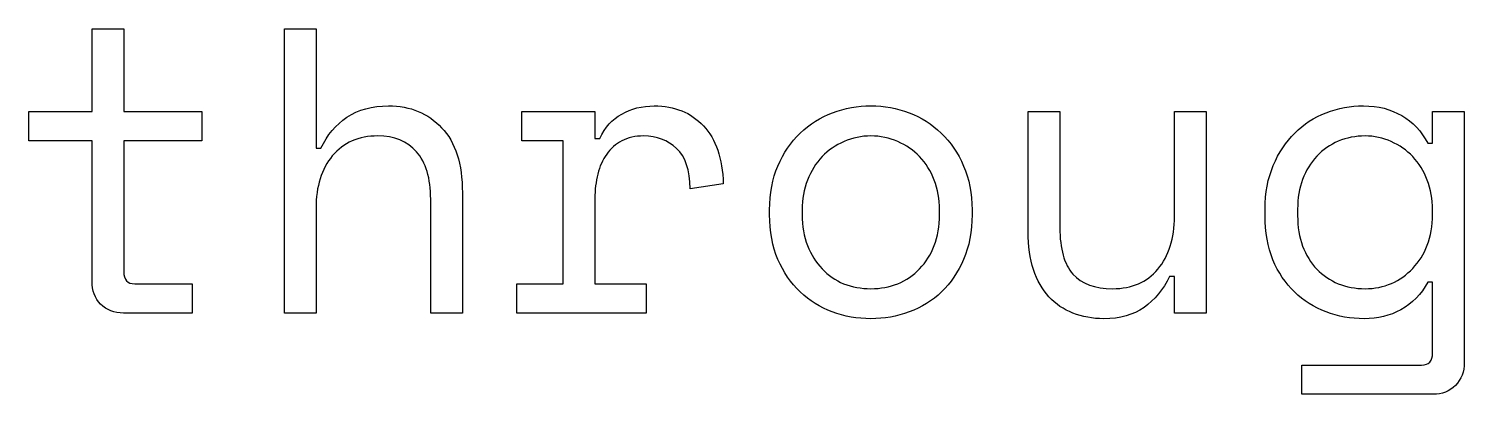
# Model space of a CAD drawing. Extents: x 0 to 841, y 0 to 662.
# Drawn here: x 284.79 to 299.74, y 626.25 to 630.06 of the extents above; entities that cross this region are included whole.
import ezdxf

# ---------------------------------------------------------------- set-up
doc = ezdxf.new("R2010")
doc.units = 0
doc.layers.get('0').update_dxf_attribs({"linetype": 'CONTINUOUS'})

msp = doc.modelspace()

# ---------------------------------------------------------------- linework, layer by layer
at = {"color": 4}
for points in [[(284.790068, 629.197337), (285.450442, 629.197337), (285.450442, 630.060937), (285.780642, 630.060937), (285.780642, 629.197337), (286.593468, 629.197337), (286.593468, 628.892537), (285.780642, 628.892537), (285.780642, 627.529404)], [(287.783034, 627.097604), (287.452834, 627.097604), (287.452834, 630.060937), (287.783034, 630.060937), (287.783034, 628.816337), (287.833834, 628.816337)], [(285.450442, 627.427804), (285.450442, 628.892537), (284.790068, 628.892537), (284.790068, 629.197337)], [(290.687074, 628.291404), (290.687074, 627.402404), (291.220474, 627.402404), (291.220474, 627.097604), (289.874274, 627.097604), (289.874274, 627.402404), (290.356874, 627.402404), (290.356874, 628.892537), (289.925074, 628.892537), (289.925074, 629.197337)], [(289.925074, 629.197337), (290.687074, 629.197337), (290.687074, 628.917937), (290.737874, 628.917937)], [(295.199806, 627.94427), (295.199806, 629.197337), (295.530006, 629.197337), (295.530006, 627.986604)], [(296.723805, 629.197337), (297.054005, 629.197337), (297.054005, 627.097604), (296.723805, 627.097604), (296.723805, 627.478604), (296.673006, 627.478604)], [(296.723805, 628.105137), (296.723805, 629.197337)], [(299.361171, 628.867137), (299.411971, 628.867137), (299.411971, 629.197337), (299.742171, 629.197337), (299.742171, 626.581137)], [(292.024807, 628.443804), (291.677674, 628.393004)], [(289.307007, 628.35067), (289.307007, 627.097604), (288.976834, 627.097604), (288.976834, 628.282937)], [(287.783034, 628.189804), (287.783034, 627.097604)], [(292.507407, 628.12207), (292.507407, 628.17287)], [(292.846073, 628.17287), (292.846073, 628.12207)], [(294.276939, 628.12207), (294.276939, 628.17287)], [(294.615606, 628.17287), (294.615606, 628.12207)], [(297.667839, 628.113604), (297.667839, 628.181337)], [(298.006505, 628.181337), (298.006505, 628.113604)], [(299.411971, 628.12207), (299.411971, 628.17287)], [(285.894942, 627.402404), (286.491868, 627.402404), (286.491868, 627.097604), (285.776408, 627.097604)], [(299.411971, 627.419337), (299.361171, 627.419337)], [(299.411971, 626.682737), (299.411971, 627.419337)], [(299.416205, 626.250938), (298.048838, 626.250938), (298.048838, 626.555737), (299.297671, 626.555737)]]:
    msp.add_lwpolyline(points, dxfattribs=at)
for points in [[(293.561506, 627.351604)], [(298.709238, 627.351604)]]:
    msp.add_lwpolyline(points, close=True, dxfattribs=at)
for points in [[(288.104768, 629.13807), (288.223301, 629.217092), (288.367234, 629.256603), (288.536567, 629.256603)], [(288.536567, 629.256603), (288.76515, 629.256603), (288.950005, 629.180403), (289.091134, 629.028003)], [(290.966474, 629.171937), (291.065251, 629.228381), (291.17814, 629.256603), (291.30514, 629.256603)], [(291.30514, 629.256603), (291.516807, 629.256603), (291.687551, 629.187459), (291.817373, 629.04917)], [(292.824907, 628.97297), (292.923684, 629.066103), (293.036573, 629.136659), (293.163573, 629.184637)], [(293.163573, 629.184637), (293.290573, 629.232615), (293.423217, 629.256603), (293.561506, 629.256603)], [(293.561506, 629.256603), (293.699795, 629.256603), (293.83244, 629.232615), (293.95944, 629.184637)], [(293.95944, 629.184637), (294.08644, 629.136659), (294.197917, 629.066103), (294.293873, 628.97297)], [(297.976872, 628.97297), (298.070005, 629.066103), (298.178661, 629.136659), (298.302838, 629.184637)], [(298.302838, 629.184637), (298.427016, 629.232615), (298.556838, 629.256603), (298.692305, 629.256603)], [(298.692305, 629.256603), (298.844705, 629.256603), (298.977349, 629.222737), (299.090238, 629.155003)], [(287.833834, 628.816337), (287.898745, 628.951804), (287.989057, 629.059048), (288.104768, 629.13807)], [(290.737874, 628.917937), (290.791496, 629.033648), (290.867696, 629.118315), (290.966474, 629.171937)], [(291.817373, 629.04917), (291.947196, 628.910881), (292.01634, 628.709092), (292.024807, 628.443804)], [(299.090238, 629.155003), (299.205949, 629.090092), (299.29626, 628.994137), (299.361171, 628.867137)], [(288.426474, 628.943337), (288.226114, 628.943337), (288.068079, 628.874192), (287.952368, 628.735904)], [(288.828641, 628.778237), (288.729881, 628.888304), (288.595825, 628.943337), (288.426474, 628.943337)], [(289.091134, 629.028003), (289.23505, 628.878426), (289.307007, 628.652648), (289.307007, 628.35067)], [(290.966474, 628.892537), (290.904385, 628.85867), (290.852174, 628.812104), (290.80984, 628.752837)], [(291.195074, 628.943337), (291.107585, 628.943337), (291.031385, 628.926404), (290.966474, 628.892537)], [(291.537974, 628.812104), (291.44484, 628.899592), (291.33054, 628.943337), (291.195074, 628.943337)], [(292.592073, 628.63007), (292.65134, 628.765537), (292.728951, 628.879837), (292.824907, 628.97297)], [(293.561506, 628.943337), (293.462729, 628.943337), (293.369595, 628.923581), (293.282106, 628.88407)], [(293.840906, 628.88407), (293.753417, 628.923581), (293.660284, 628.943337), (293.561506, 628.943337)], [(294.293873, 628.97297), (294.392651, 628.879837), (294.470262, 628.765537), (294.526706, 628.63007)], [(297.752505, 628.634304), (297.80895, 628.76977), (297.883739, 628.882659), (297.976872, 628.97297)], [(298.429838, 628.888304), (298.345172, 628.851615), (298.270383, 628.799404), (298.205472, 628.73167)], [(298.709238, 628.943337), (298.610461, 628.943337), (298.517327, 628.924992), (298.429838, 628.888304)], [(298.980172, 628.88407), (298.895505, 628.923581), (298.805194, 628.943337), (298.709238, 628.943337)], [(288.976834, 628.282937), (288.976834, 628.50307), (288.927436, 628.66817), (288.828641, 628.778237)], [(290.80984, 628.752837), (290.767507, 628.69357), (290.736463, 628.624426), (290.716707, 628.545404)], [(291.677674, 628.393004), (291.677674, 628.587737), (291.631107, 628.727437), (291.537974, 628.812104)], [(293.282106, 628.88407), (293.194618, 628.847381), (293.118418, 628.79517), (293.053506, 628.727437)], [(294.069506, 628.727437), (294.004595, 628.79517), (293.928395, 628.847381), (293.840906, 628.88407)], [(299.204538, 628.727437), (299.142449, 628.79517), (299.06766, 628.847381), (298.980172, 628.88407)], [(287.952368, 628.735904), (287.839479, 628.600437), (287.783034, 628.418404), (287.783034, 628.189804)], [(292.507407, 628.17287), (292.507407, 628.345026), (292.535629, 628.497426), (292.592073, 628.63007)], [(293.053506, 628.727437), (292.988595, 628.659704), (292.937795, 628.577859), (292.901107, 628.481904)], [(294.221906, 628.481904), (294.185217, 628.577859), (294.134417, 628.659704), (294.069506, 628.727437)], [(294.526706, 628.63007), (294.585973, 628.497426), (294.615606, 628.345026), (294.615606, 628.17287)], [(297.667839, 628.181337), (297.667839, 628.35067), (297.696061, 628.501659), (297.752505, 628.634304)], [(298.205472, 628.73167), (298.143383, 628.663937), (298.093994, 628.583504), (298.057305, 628.49037)], [(299.356938, 628.481904), (299.320249, 628.577859), (299.269449, 628.659704), (299.204538, 628.727437)], [(290.716707, 628.545404), (290.696952, 628.466381), (290.687074, 628.381715), (290.687074, 628.291404)], [(292.901107, 628.481904), (292.864418, 628.38877), (292.846073, 628.285759), (292.846073, 628.17287)], [(294.276939, 628.17287), (294.276939, 628.285759), (294.258595, 628.38877), (294.221906, 628.481904)], [(298.057305, 628.49037), (298.023438, 628.397237), (298.006505, 628.294226), (298.006505, 628.181337)], [(299.411971, 628.17287), (299.411971, 628.285759), (299.393627, 628.38877), (299.356938, 628.481904)], [(292.592073, 627.656404), (292.535629, 627.79187), (292.507407, 627.947093), (292.507407, 628.12207)], [(292.846073, 628.12207), (292.846073, 628.003537), (292.864418, 627.896293), (292.901107, 627.800337)], [(294.221906, 627.800337), (294.258595, 627.896293), (294.276939, 628.003537), (294.276939, 628.12207)], [(294.615606, 628.12207), (294.615606, 627.947093), (294.585973, 627.79187), (294.526706, 627.656404)], [(296.550239, 627.554804), (296.66595, 627.693093), (296.723805, 627.876537), (296.723805, 628.105137)], [(297.748272, 627.652171), (297.69465, 627.787637), (297.667839, 627.941448), (297.667839, 628.113604)], [(298.006505, 628.113604), (298.006505, 627.99507), (298.023438, 627.889237), (298.057305, 627.796104)], [(299.356938, 627.80457), (299.393627, 627.900526), (299.411971, 628.006359), (299.411971, 628.12207)], [(295.254839, 627.550571), (295.21815, 627.663459), (295.199806, 627.794693), (295.199806, 627.94427)], [(295.530006, 627.986604), (295.530006, 627.76647), (295.575161, 627.605604), (295.665472, 627.504004)], [(292.901107, 627.800337), (292.937795, 627.707204), (292.988595, 627.626771), (293.053506, 627.559037)], [(294.069506, 627.559037), (294.134417, 627.626771), (294.185217, 627.707204), (294.221906, 627.800337)], [(298.057305, 627.796104), (298.093994, 627.702971), (298.143383, 627.622537), (298.205472, 627.554804)], [(299.204538, 627.563271), (299.269449, 627.631004), (299.320249, 627.711437), (299.356938, 627.80457)], [(292.824907, 627.317737), (292.728951, 627.410871), (292.65134, 627.523759), (292.592073, 627.656404)], [(293.053506, 627.559037), (293.118418, 627.491304), (293.193206, 627.439093), (293.277873, 627.402404)], [(293.840906, 627.402404), (293.928395, 627.439093), (294.004595, 627.491304), (294.069506, 627.559037)], [(294.526706, 627.656404), (294.470262, 627.523759), (294.394062, 627.410871), (294.298106, 627.317737)], [(295.415706, 627.266937), (295.347973, 627.343137), (295.29435, 627.437682), (295.254839, 627.550571)], [(296.080339, 627.351604), (296.280717, 627.351604), (296.43735, 627.419337), (296.550239, 627.554804)], [(297.972638, 627.317737), (297.879505, 627.408048), (297.804716, 627.519526), (297.748272, 627.652171)], [(298.205472, 627.554804), (298.270383, 627.489893), (298.345172, 627.439093), (298.429838, 627.402404)], [(298.984405, 627.406637), (299.069072, 627.443326), (299.142449, 627.495537), (299.204538, 627.563271)], [(285.539342, 627.190737), (285.480075, 627.252826), (285.450442, 627.331848), (285.450442, 627.427804)], [(285.780642, 627.529404), (285.780642, 627.444737), (285.818742, 627.402404), (285.894942, 627.402404)], [(293.277873, 627.402404), (293.365362, 627.368537), (293.459906, 627.351604), (293.561506, 627.351604)], [(293.561506, 627.351604), (293.663106, 627.351604), (293.75624, 627.368537), (293.840906, 627.402404)], [(295.665472, 627.504004), (295.755784, 627.402404), (295.894072, 627.351604), (296.080339, 627.351604)], [(296.673006, 627.478604), (296.605272, 627.343137), (296.516372, 627.235893), (296.406306, 627.156871)], [(298.429838, 627.402404), (298.514505, 627.368537), (298.607638, 627.351604), (298.709238, 627.351604)], [(298.709238, 627.351604), (298.808016, 627.351604), (298.899738, 627.369948), (298.984405, 627.406637)], [(299.361171, 627.419337), (299.293438, 627.292337), (299.200305, 627.196382), (299.081772, 627.131471)], [(293.15934, 627.110304), (293.03234, 627.158282), (292.920862, 627.227426), (292.824907, 627.317737)], [(294.298106, 627.317737), (294.202151, 627.227426), (294.089262, 627.158282), (293.95944, 627.110304)], [(295.665472, 627.097604), (295.569517, 627.134293), (295.486261, 627.190737), (295.415706, 627.266937)], [(298.302838, 627.110304), (298.178661, 627.158282), (298.068594, 627.227426), (297.972638, 627.317737)], [(285.776408, 627.097604), (285.680471, 627.097604), (285.601448, 627.128648), (285.539342, 627.190737)], [(293.561506, 627.038337), (293.420395, 627.038337), (293.28634, 627.062326), (293.15934, 627.110304)], [(293.95944, 627.110304), (293.83244, 627.062326), (293.699795, 627.038337), (293.561506, 627.038337)], [(295.987206, 627.038337), (295.871495, 627.038337), (295.76425, 627.058093), (295.665472, 627.097604)], [(296.406306, 627.156871), (296.296239, 627.077848), (296.156539, 627.038337), (295.987206, 627.038337)], [(298.700772, 627.038337), (298.559661, 627.038337), (298.427016, 627.062326), (298.302838, 627.110304)], [(299.081772, 627.131471), (298.96606, 627.069382), (298.83906, 627.038337), (298.700772, 627.038337)], [(299.297671, 626.555737), (299.373871, 626.555737), (299.411971, 626.598071), (299.411971, 626.682737)], [(299.742171, 626.581137), (299.742171, 626.485182), (299.711127, 626.40616), (299.649038, 626.344071)], [(299.649038, 626.344071), (299.589771, 626.281982), (299.51216, 626.250938), (299.416205, 626.250938)]]:
    msp.add_open_spline(points, degree=3, dxfattribs=at)

doc.saveas('drawing.dxf')
